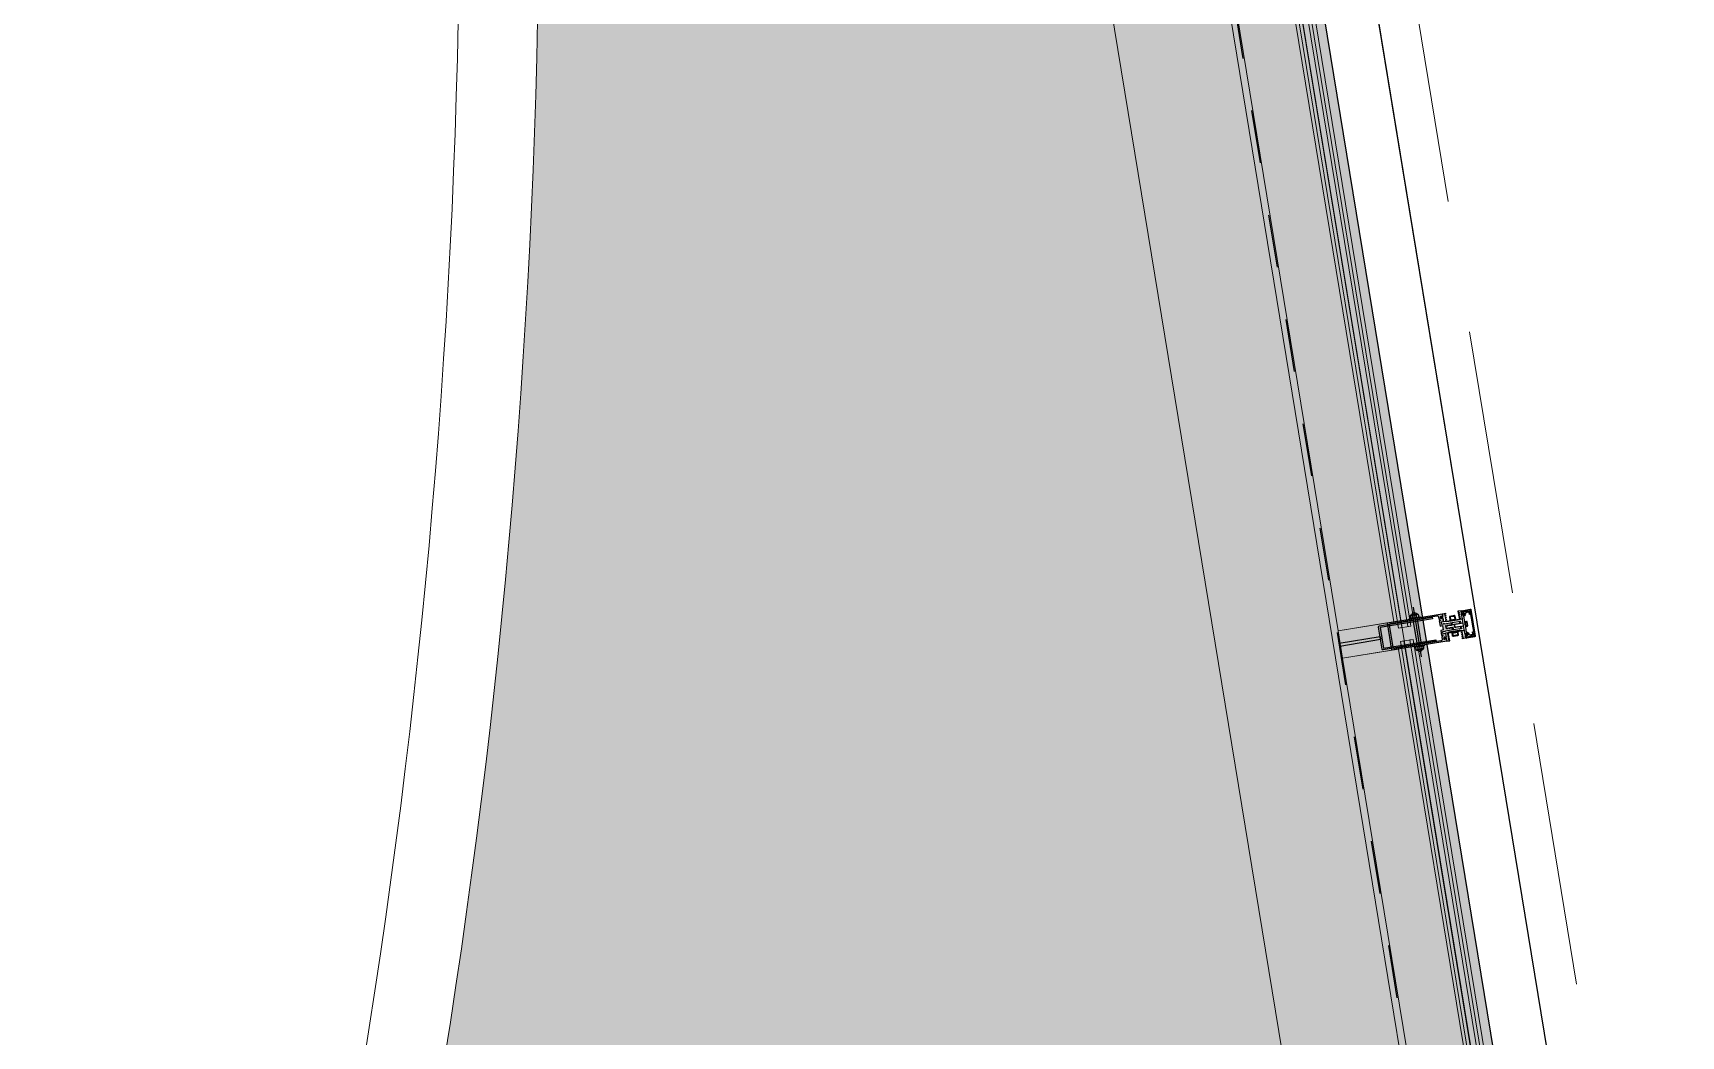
# Model space of a CAD drawing. Header units: metres. Extents: x 2 to 659295185, y -28 to 1124222152.
# Drawn here: x 655630.816 to 655633.931, y 1126447.028 to 1126448.925 of the extents above; entities that cross this region are included whole.
import ezdxf

# ---------------------------------------------------------------- set-up
doc = ezdxf.new("R2010")
doc.units = ezdxf.units.M
doc.header["$MEASUREMENT"] = 0
for name, pattern in [('CCSM_XREF ESTRUCTURA15$0$ACAD_ISO02W100', [15, 12, -3]), ('CCSM_XREF ESTRUCTURA15$0$ACAD_ISO08W100', [36, 24, -3, 6, -3]), ('CCSM_XREF ESTRUCTURA15$0$CENTER', [2, 1.25, -0.25, 0.25, -0.25]), ('CCSM_XREF ESTRUCTURA15$0$DASHED', [0.75, 0.5, -0.25]), ('DASHDOT', [1, 0.5, -0.25, 0, -0.25])]:
    doc.linetypes.add(name, pattern=pattern)
for name, color, linetype in [('CCSM_C1_CUERPO D.dwg 19-03-12$0$A-BROCAL', 8, 'CONTINUOUS'), ('CCSM_C1_CUERPO D.dwg 19-03-12$0$A-ESTRUCTURA DE FACHADA DE VIDRIO', 5, 'CONTINUOUS'), ('CCSM_C1_CUERPO D.dwg 19-03-12$0$A-VIDRIO', 135, 'CONTINUOUS'), ('CCSM_C1_CUERPO EL$0$A-AREAS COMERCIALES', 151, 'CONTINUOUS'), ('CCSM_XREF ESTRUCTURA15$0$1. ESTRUCTURA PROPUESTA', 3, 'CONTINUOUS'), ('CCSM_XREF ESTRUCTURA15$0$A-BROCAL', 8, 'CONTINUOUS'), ('CCSM_XREF ESTRUCTURA15$0$ALUMINIO', 26, 'CONTINUOUS'), ('CCSM_XREF ESTRUCTURA15$0$cl', 1, 'CCSM_XREF ESTRUCTURA15$0$CENTER'), ('CCSM_XREF ESTRUCTURA15$0$EJES', 3, 'CCSM_XREF ESTRUCTURA15$0$ACAD_ISO08W100'), ('CCSM_XREF ESTRUCTURA15$0$LAYER1', 1, 'CONTINUOUS'), ('CCSM_XREF ESTRUCTURA15$0$LAYER4', 5, 'CONTINUOUS'), ('CCSM_XREF ESTRUCTURA15$0$METALICO', 5, 'CONTINUOUS'), ('CCSM_XREF ESTRUCTURA15$0$PROYECCION DE TECHO', 212, 'CONTINUOUS'), ('CCSM_XREF ESTRUCTURA15$0$VARIOS', 20, 'CONTINUOUS')]:
    doc.layers.add(name, color=color, linetype=linetype)
doc.layers.add('CCSM_C1_CUERPO D.dwg 19-03-12$0$VEGETACIÓN', color=7, linetype='CONTINUOUS', true_color=0x428500)
doc.layers.add('LOCALES ASIGNADOS', color=41, linetype='DASHDOT', lineweight=0)
pattern_1 = [(329.308451238, (-1.74908, -4.25296), (0.0412171804, -0.54709132384), [0.05715, -0.62865]), (274.30845124, (-1.7491, -4.25296), (0.5485208358, 0.19704611346), [0.04572, -0.50292]), (19.75945124, (-1.74564, -4.29855), (0.5897357616, -0.35004758223), [0.04857, -0.53427]), (325.49265124, (-1.5987, -4.2283), (0.00707447526, -0.8229292713), [0.085725, -0.942975]), (15.94405124, (-1.5981, -4.2969), (0.8477022361, -0.58277140046), [0.072855, -0.801405]), (270.49245124, (-1.5987, -4.2283), (0.8477011195, -0.5827727124), [0.06858, -0.75438]), (300.308451238, (-1.62395, -4.30967), (-0.2291857787, -0.49847933902), [0.05715, -0.62865]), (245.30845124, (-1.62395, -4.30967), (0.57527698422, -0.09358776406), [0.04572, -0.50292]), (350.75985124, (-1.64305, -4.3512), (0.3460922171, -0.59206566832), [0.04857, -0.53427]), (316.808451238, (-1.74908, -4.25296), (0.251823560087, 0.031886379613), [0, -0.496824, 0, -0.51054, 0, -0.504825]), (286.808451238, (-1.74908, -4.25296), (0.32900826904, -0.149206878947), [0, -0.291084, 0, -0.485394, 0, -0.192405]), (246.808451238, (-1.77656, -4.08527), (0.048835163688, -0.40419522367), [0, -0.1905, 0, -0.59436, 0, -0.78867]), (236.808451238, (-1.7889, -4.01008), (0.14715442583, -0.426197633), [0, -0.24765, 0, -0.394716, 0, -0.56007])]

# ---------------------------------------------------------------- blocks, each defined once
blk = doc.blocks.new('CCSM_XREF ESTRUCTURA15$0$A$C1C286DAD')
at = {"layer": 'CCSM_XREF ESTRUCTURA15$0$ALUMINIO'}
h = blk.add_hatch(color=256, dxfattribs=at)
edge = h.paths.add_edge_path()
edge.add_line((13661.7, -3707), (13662.3, -3707.6))
edge.add_line((13662.3, -3707.6), (13661.8, -3708.2))
edge.add_line((13661.8, -3708.2), (13662.3, -3708.7))
edge.add_line((13662.3, -3708.7), (13661.8, -3709.2))
edge.add_line((13661.8, -3709.2), (13662.3, -3709.7))
edge.add_line((13662.3, -3709.7), (13661.8, -3710.2))
edge.add_line((13661.8, -3710.2), (13662.3, -3710.7))
edge.add_line((13662.3, -3710.7), (13661.8, -3711.2))
edge.add_line((13661.8, -3711.2), (13662.3, -3711.7))
edge.add_line((13662.3, -3711.7), (13661.8, -3712.2))
edge.add_line((13661.8, -3712.2), (13662.3, -3712.7))
edge.add_line((13662.3, -3712.7), (13661.8, -3713.3))
edge.add_line((13661.8, -3713.3), (13662.3, -3713.8))
edge.add_line((13662.3, -3713.8), (13661.8, -3714.3))
edge.add_line((13661.8, -3714.3), (13662.3, -3714.8))
edge.add_line((13662.3, -3714.8), (13661.8, -3715.3))
edge.add_line((13661.8, -3715.3), (13662.3, -3715.8))
edge.add_line((13662.3, -3715.8), (13661.8, -3716.3))
edge.add_line((13661.8, -3716.3), (13662.3, -3716.8))
edge.add_line((13662.3, -3716.8), (13661.8, -3717.3))
edge.add_line((13661.8, -3717.3), (13662.3, -3717.8))
edge.add_line((13662.3, -3717.8), (13661.8, -3718.3))
edge.add_line((13661.8, -3718.3), (13662.3, -3718.8))
edge.add_line((13662.3, -3718.8), (13661.8, -3719.3))
edge.add_line((13661.8, -3719.3), (13662.3, -3719.9))
edge.add_line((13662.3, -3719.9), (13661.6, -3720.5))
edge.add_line((13661.6, -3720.5), (13660.6, -3720.5))
edge.add_line((13660.6, -3720.5), (13660.6, -3718.2))
edge.add_line((13660.6, -3718.2), (13658.6, -3718.2))
edge.add_line((13658.6, -3718.2), (13658.6, -3720.5))
edge.add_line((13658.6, -3720.5), (13657.6, -3720.5))
edge.add_line((13657.6, -3720.5), (13657.6, -3705.5))
edge.add_line((13657.6, -3705.5), (13656.6, -3704.5))
edge.add_line((13656.6, -3704.5), (13657.6, -3703.5))
edge.add_line((13657.6, -3703.5), (13657.6, -3699.7))
edge.add_line((13657.6, -3699.7), (13653.8, -3699.7))
edge.add_line((13653.8, -3699.7), (13653.8, -3704.5))
edge.add_line((13653.8, -3704.5), (13646.3, -3704.5))
edge.add_line((13646.3, -3704.5), (13645.7, -3703.3))
edge.add_arc((13644.8, -3701.5), 2, 296.5651, 603.435)
edge.add_line((13643.9, -3703.3), (13643.3, -3704.5))
edge.add_line((13643.3, -3704.5), (13638.8, -3704.5))
edge.add_line((13638.8, -3704.5), (13638.8, -3599.5))
edge.add_line((13638.8, -3599.5), (13690.8, -3599.5))
edge.add_line((13690.8, -3599.5), (13690.8, -3704.5))
edge.add_line((13690.8, -3704.5), (13686.3, -3704.5))
edge.add_line((13686.3, -3704.5), (13685.7, -3703.3))
edge.add_arc((13684.8, -3701.5), 2, 296.5651, 603.435)
edge.add_line((13683.9, -3703.3), (13683.3, -3704.5))
edge.add_line((13683.3, -3704.5), (13675.8, -3704.5))
edge.add_line((13675.8, -3704.5), (13675.8, -3699.7))
edge.add_line((13675.8, -3699.7), (13672, -3699.7))
edge.add_line((13672, -3699.7), (13672, -3703.5))
edge.add_line((13672, -3703.5), (13673, -3704.5))
edge.add_line((13673, -3704.5), (13672, -3705.5))
edge.add_line((13672, -3705.5), (13672, -3720.5))
edge.add_line((13672, -3720.5), (13671, -3720.5))
edge.add_line((13671, -3720.5), (13671, -3718.2))
edge.add_line((13671, -3718.2), (13669, -3718.2))
edge.add_line((13669, -3718.2), (13669, -3720.5))
edge.add_line((13669, -3720.5), (13668.1, -3720.5))
edge.add_line((13668.1, -3720.5), (13667.4, -3719.9))
edge.add_line((13667.4, -3719.9), (13667.9, -3719.3))
edge.add_line((13667.9, -3719.3), (13667.4, -3718.8))
edge.add_line((13667.4, -3718.8), (13667.9, -3718.3))
edge.add_line((13667.9, -3718.3), (13667.4, -3717.8))
edge.add_line((13667.4, -3717.8), (13667.9, -3717.3))
edge.add_line((13667.9, -3717.3), (13667.4, -3716.8))
edge.add_line((13667.4, -3716.8), (13667.9, -3716.3))
edge.add_line((13667.9, -3716.3), (13667.4, -3715.8))
edge.add_line((13667.4, -3715.8), (13667.9, -3715.3))
edge.add_line((13667.9, -3715.3), (13667.4, -3714.8))
edge.add_line((13667.4, -3714.8), (13667.9, -3714.3))
edge.add_line((13667.9, -3714.3), (13667.4, -3713.8))
edge.add_line((13667.4, -3713.8), (13667.9, -3713.3))
edge.add_line((13667.9, -3713.3), (13667.4, -3712.7))
edge.add_line((13667.4, -3712.7), (13667.9, -3712.2))
edge.add_line((13667.9, -3712.2), (13667.4, -3711.7))
edge.add_line((13667.4, -3711.7), (13667.9, -3711.2))
edge.add_line((13667.9, -3711.2), (13667.4, -3710.7))
edge.add_line((13667.4, -3710.7), (13667.9, -3710.2))
edge.add_line((13667.9, -3710.2), (13667.4, -3709.7))
edge.add_line((13667.4, -3709.7), (13667.9, -3709.2))
edge.add_line((13667.9, -3709.2), (13667.4, -3708.7))
edge.add_line((13667.4, -3708.7), (13667.9, -3708.2))
edge.add_line((13667.9, -3708.2), (13667.4, -3707.6))
edge.add_line((13667.4, -3707.6), (13668, -3707))
edge.add_line((13668, -3707), (13661.7, -3707))
edge = h.paths.add_edge_path(flags=16)
edge.add_line((13688.8, -3605.5), (13688.8, -3693.7))
edge.add_arc((13685.8, -3693.7), 3, -90, 0, ccw=False)
edge.add_line((13685.8, -3696.7), (13682.8, -3696.7))
edge.add_line((13682.8, -3696.7), (13678.8, -3699.2))
edge.add_line((13678.8, -3699.2), (13678.8, -3696.7))
edge.add_line((13678.8, -3696.7), (13669, -3696.7))
edge.add_line((13669, -3696.7), (13669, -3701.5))
edge.add_line((13669, -3701.5), (13660.6, -3701.5))
edge.add_line((13660.6, -3701.5), (13660.6, -3696.7))
edge.add_line((13660.6, -3696.7), (13650.8, -3696.7))
edge.add_line((13650.8, -3696.7), (13650.8, -3699.2))
edge.add_line((13650.8, -3699.2), (13646.8, -3696.7))
edge.add_line((13646.8, -3696.7), (13643.8, -3696.7))
edge.add_arc((13643.8, -3693.7), 3, 180, 270, ccw=False)
edge.add_line((13640.8, -3693.7), (13640.8, -3605.5))
edge.add_arc((13643.8, -3605.5), 3, 90, 180, ccw=False)
edge.add_line((13643.8, -3602.5), (13685.8, -3602.5))
edge.add_arc((13685.8, -3605.5), 3, 0, 90, ccw=False)
h = blk.add_hatch(color=256, dxfattribs=at)
edge = h.paths.add_edge_path()
edge.add_arc((13688.9, -3756.8), 1.02, 270, 360)
edge.add_line((13689.9, -3756.8), (13689.9, -3744.6))
edge.add_line((13689.9, -3744.6), (13688.9, -3743.6))
edge.add_line((13688.9, -3743.6), (13690.7, -3741.8))
edge.add_line((13690.7, -3741.8), (13691, -3741.8))
edge.add_arc((13691, -3742.1), 0.3, 0, 90, ccw=False)
edge.add_line((13691.3, -3742.1), (13691.3, -3758.2))
edge.add_arc((13690.3, -3758.2), 1.02, -90, 0, ccw=False)
edge.add_line((13690.3, -3759.2), (13639.5, -3759.2))
edge.add_arc((13639.5, -3758.2), 1.02, 180, 270, ccw=False)
edge.add_line((13638.5, -3758.2), (13638.5, -3742.1))
edge.add_arc((13638.8, -3742.1), 0.3, 90, 180, ccw=False)
edge.add_line((13638.8, -3741.8), (13639.1, -3741.8))
edge.add_line((13639.1, -3741.8), (13640.9, -3743.6))
edge.add_line((13640.9, -3743.6), (13639.9, -3744.6))
edge.add_line((13639.9, -3744.6), (13639.9, -3756.8))
edge.add_arc((13640.9, -3756.8), 1.02, 180, 270)
edge.add_line((13640.9, -3757.8), (13688.9, -3757.8))
at = {"layer": 'CCSM_XREF ESTRUCTURA15$0$A-BROCAL', "elevation": -0.5}
for points in [[(-7240.3, 1793.3), (-6927.9, -3643.7), (-6901.2, -3667.1), (32631.6, -3667.2), (32657.6, -3643.9), (32971.9, 1807.7)], [(-7340.1, 1787.5), (-7025.4, -3691.3), (-7020, -3767.1), (32750.7, -3767.2), (32755.1, -3691), (33071.8, 1801.9)]]:
    blk.add_lwpolyline(points, dxfattribs=at)
at = {"layer": 'CCSM_XREF ESTRUCTURA15$0$ALUMINIO', "elevation": -0.5}
for points in [[(13661.7, -3707), (13662.3, -3707.6), (13661.8, -3708.2), (13662.3, -3708.7), (13661.8, -3709.2), (13662.3, -3709.7), (13661.8, -3710.2), (13662.3, -3710.7), (13661.8, -3711.2), (13662.3, -3711.7), (13661.8, -3712.2), (13662.3, -3712.7), (13661.8, -3713.3), (13662.3, -3713.8), (13661.8, -3714.3), (13662.3, -3714.8), (13661.8, -3715.3), (13662.3, -3715.8), (13661.8, -3716.3), (13662.3, -3716.8), (13661.8, -3717.3), (13662.3, -3717.8), (13661.8, -3718.3), (13662.3, -3718.8), (13661.8, -3719.3), (13662.3, -3719.9), (13661.6, -3720.5), (13660.6, -3720.5), (13660.6, -3718.2), (13658.6, -3718.2), (13658.6, -3720.5), (13657.6, -3720.5), (13657.6, -3705.5), (13656.6, -3704.5), (13657.6, -3703.5), (13657.6, -3699.7), (13653.8, -3699.7), (13653.8, -3704.5), (13646.3, -3704.5), (13645.7, -3703.3, 4.236068), (13643.9, -3703.3), (13643.3, -3704.5), (13638.8, -3704.5), (13638.8, -3599.5), (13690.8, -3599.5), (13690.8, -3704.5), (13686.3, -3704.5), (13685.7, -3703.3, 4.236068), (13683.9, -3703.3), (13683.3, -3704.5), (13675.8, -3704.5), (13675.8, -3699.7), (13672, -3699.7), (13672, -3703.5), (13673, -3704.5), (13672, -3705.5), (13672, -3720.5), (13671, -3720.5), (13671, -3718.2), (13669, -3718.2), (13669, -3720.5), (13668.1, -3720.5), (13667.4, -3719.9), (13667.9, -3719.3), (13667.4, -3718.8), (13667.9, -3718.3), (13667.4, -3717.8), (13667.9, -3717.3), (13667.4, -3716.8), (13667.9, -3716.3), (13667.4, -3715.8), (13667.9, -3715.3), (13667.4, -3714.8), (13667.9, -3714.3), (13667.4, -3713.8), (13667.9, -3713.3), (13667.4, -3712.7), (13667.9, -3712.2), (13667.4, -3711.7), (13667.9, -3711.2), (13667.4, -3710.7), (13667.9, -3710.2), (13667.4, -3709.7), (13667.9, -3709.2), (13667.4, -3708.7), (13667.9, -3708.2), (13667.4, -3707.6), (13668, -3707)], [(13688.8, -3605.5), (13688.8, -3693.7, -0.414214), (13685.8, -3696.7), (13682.8, -3696.7), (13678.8, -3699.2), (13678.8, -3696.7), (13669, -3696.7), (13669, -3701.5), (13660.6, -3701.5), (13660.6, -3696.7), (13650.8, -3696.7), (13650.8, -3699.2), (13646.8, -3696.7), (13643.8, -3696.7, -0.414214), (13640.8, -3693.7), (13640.8, -3605.5, -0.414214), (13643.8, -3602.5), (13685.8, -3602.5, -0.414214)], [(13688.9, -3757.8), (13688.9, -3757.8, 0.414214), (13689.9, -3756.8), (13689.9, -3744.6), (13688.9, -3743.6), (13690.7, -3741.8), (13691, -3741.8, -0.414214), (13691.3, -3742.1), (13691.3, -3758.2, -0.414214), (13690.3, -3759.2), (13639.5, -3759.2, -0.414214), (13638.5, -3758.2), (13638.5, -3742.1, -0.414214), (13638.8, -3741.8), (13639.1, -3741.8), (13640.9, -3743.6), (13639.9, -3744.6), (13639.9, -3756.8, 0.414214), (13640.9, -3757.8)], [(13681.8, -3740.6), (13683.1, -3741.9, 2.544495), (13686.3, -3741.9), (13687.6, -3740.6), (13688.8, -3740.6, -0.414214), (13689.8, -3741.7), (13689.8, -3742.6), (13688.8, -3743.6), (13689.8, -3744.7), (13687.6, -3755.8, -0.35857), (13685.7, -3757.4), (13681.7, -3757.4), (13681.7, -3755.4), (13685.7, -3755.4), (13685.7, -3747.9, -0.4818), (13680.3, -3743.6), (13665.9, -3743.6), (13664.8, -3742.6), (13663.8, -3743.6), (13649.4, -3743.6, -0.4818), (13644, -3747.9), (13644, -3755.4), (13648, -3755.4), (13648, -3757.4), (13644, -3757.4, -0.35857), (13642.1, -3755.8), (13639.9, -3744.7), (13640.9, -3743.6), (13639.9, -3742.6), (13639.9, -3741.7, -0.414214), (13640.9, -3740.6), (13642.1, -3740.6), (13643.4, -3741.9, 2.544495), (13646.6, -3741.9), (13647.8, -3740.6)]]:
    blk.add_lwpolyline(points, format="xyb", close=True, dxfattribs=at)
blk.add_lwpolyline([(13661.7, -3723), (13662.3, -3723.6), (13661.8, -3724.2), (13662.3, -3724.7), (13661.8, -3725.2), (13662.3, -3725.7), (13661.8, -3726.2), (13662.3, -3726.7), (13661.8, -3727.2), (13662.3, -3727.7), (13661.8, -3728.2), (13662.3, -3728.7), (13661.8, -3729.3), (13662.3, -3729.8), (13661.8, -3730.3), (13662.3, -3730.8), (13661.8, -3731.3), (13662.3, -3731.8), (13661.8, -3732.3), (13662.3, -3732.8), (13661.8, -3733.3), (13662.3, -3733.8), (13661.8, -3734.3), (13662.3, -3734.8), (13661.8, -3735.3), (13662.3, -3735.9), (13661.6, -3736.5), (13660.6, -3736.5), (13660.6, -3734.2), (13658.6, -3734.2), (13658.6, -3736.5), (13657.6, -3736.5), (13657.6, -3720.5), (13662.4, -3720.5), (13662.4, -3719.2), (13663, -3718.6), (13662.4, -3718), (13662.4, -3711.9), (13663, -3711.3), (13662.4, -3710.7), (13662.4, -3708), (13667.3, -3708), (13667.3, -3710.7), (13666.7, -3711.3), (13667.3, -3711.9), (13667.3, -3718), (13666.7, -3718.6), (13667.3, -3719.2), (13667.3, -3720.5), (13672, -3720.5), (13672, -3736.5), (13671, -3736.5), (13671, -3734.2), (13669, -3734.2), (13669, -3736.5), (13668.1, -3736.5), (13667.4, -3735.9), (13667.9, -3735.3), (13667.4, -3734.8), (13667.9, -3734.3), (13667.4, -3733.8), (13667.9, -3733.3), (13667.4, -3732.8), (13667.9, -3732.3), (13667.4, -3731.8), (13667.9, -3731.3), (13667.4, -3730.8), (13667.9, -3730.3), (13667.4, -3729.8), (13667.9, -3729.3), (13667.4, -3728.7), (13667.9, -3728.2), (13667.4, -3727.7), (13667.9, -3727.2), (13667.4, -3726.7), (13667.9, -3726.2), (13667.4, -3725.7), (13667.9, -3725.2), (13667.4, -3724.7), (13667.9, -3724.2), (13667.4, -3723.6), (13668, -3723)], close=True, dxfattribs=at)
at = {"layer": 'CCSM_XREF ESTRUCTURA15$0$cl'}
blk.add_line((10588.3, -3503.1, -0.5), (15143.3, -3503.1, -0.5), dxfattribs=at)
at = {"layer": 'CCSM_XREF ESTRUCTURA15$0$EJES'}
blk.add_line((13712.3, -3652, -0.5), (13617.4, -3652, -0.5), dxfattribs=at)
at = {"layer": 'CCSM_XREF ESTRUCTURA15$0$LAYER1', "elevation": -0.5}
for points in [[(13646.5, -3710.5), (13647, -3708.8), (13649.6, -3708.8), (13649.1, -3710.5), (13650.1, -3710.5), (13650.6, -3708.8), (13652.8, -3708.8), (13652.3, -3710.5), (13653.3, -3710.5), (13653.8, -3708.8), (13653.8, -3704.6), (13645.4, -3704.6), (13645.4, -3701.6), (13646.5, -3702.2), (13646.8, -3701.7), (13644.9, -3700.6), (13642.9, -3701.8), (13643.2, -3702.3), (13644.4, -3701.6), (13644.4, -3704.6), (13638.8, -3704.6), (13638.8, -3708.8), (13638.3, -3710.5), (13639.4, -3710.5), (13639.9, -3708.8), (13642.2, -3708.8), (13641.7, -3710.5), (13642.8, -3710.5), (13643.3, -3708.8), (13646, -3708.8), (13645.5, -3710.5)], [(13683.2, -3710.5), (13682.7, -3708.8), (13680.1, -3708.8), (13680.6, -3710.5), (13679.5, -3710.5), (13679, -3708.8), (13676.9, -3708.8), (13677.4, -3710.5), (13676.3, -3710.5), (13675.8, -3708.8), (13675.8, -3704.6), (13684.3, -3704.6), (13684.3, -3701.6), (13683.1, -3702.2), (13682.8, -3701.7), (13684.8, -3700.6), (13686.8, -3701.8), (13686.5, -3702.3), (13685.3, -3701.6), (13685.3, -3704.6), (13690.9, -3704.6), (13690.9, -3708.8), (13691.4, -3710.5), (13690.3, -3710.5), (13689.8, -3708.8), (13687.5, -3708.8), (13688, -3710.5), (13686.9, -3710.5), (13686.4, -3708.8), (13683.7, -3708.8), (13684.2, -3710.5)], [(13646.5, -3734.5), (13647, -3736.3), (13649.6, -3736.3), (13649.1, -3734.5), (13650.1, -3734.5), (13650.6, -3736.3), (13652.8, -3736.3), (13652.3, -3734.5), (13653.3, -3734.5), (13653.8, -3736.3), (13653.8, -3740.5), (13645.4, -3740.5), (13645.4, -3743.5), (13646.5, -3742.8), (13646.8, -3743.3), (13644.9, -3744.5), (13642.9, -3743.3), (13643.2, -3742.8), (13644.4, -3743.5), (13644.4, -3740.5), (13638.8, -3740.5), (13638.8, -3736.3), (13638.3, -3734.5), (13639.4, -3734.5), (13639.9, -3736.3), (13642.2, -3736.3), (13641.7, -3734.5), (13642.8, -3734.5), (13643.3, -3736.3), (13646, -3736.3), (13645.5, -3734.5)], [(13683.2, -3734.5), (13682.7, -3736.3), (13680.1, -3736.3), (13680.6, -3734.5), (13679.5, -3734.5), (13679, -3736.3), (13676.9, -3736.3), (13677.4, -3734.5), (13676.3, -3734.5), (13675.8, -3736.3), (13675.8, -3740.5), (13684.3, -3740.5), (13684.3, -3743.5), (13683.1, -3742.8), (13682.8, -3743.3), (13684.8, -3744.5), (13686.8, -3743.3), (13686.5, -3742.8), (13685.3, -3743.5), (13685.3, -3740.5), (13690.9, -3740.5), (13690.9, -3736.3), (13691.4, -3734.5), (13690.3, -3734.5), (13689.8, -3736.3), (13687.5, -3736.3), (13688, -3734.5), (13686.9, -3734.5), (13686.4, -3736.3), (13683.7, -3736.3), (13684.2, -3734.5)]]:
    blk.add_lwpolyline(points, close=True, dxfattribs=at)
at = {"layer": 'CCSM_XREF ESTRUCTURA15$0$LAYER4', "linetype": 'CCSM_XREF ESTRUCTURA15$0$ACAD_ISO02W100'}
for p, q in [((13662.4, -3747.5, -0.5), (13662.4, -3744.5, -0.5)), ((13667.2, -3747.5, -0.5), (13667.2, -3744.5, -0.5))]:
    blk.add_line(p, q, dxfattribs=at)
at = {"layer": 'CCSM_XREF ESTRUCTURA15$0$LAYER4', "elevation": -0.5}
blk.add_lwpolyline([(13667.3, -3740.6), (13667.3, -3732.8), (13667.8, -3732.3), (13667.3, -3731.8), (13667.8, -3731.3), (13667.3, -3730.8), (13667.8, -3730.3), (13667.3, -3729.7), (13667.8, -3729.2), (13667.3, -3728.7), (13667.8, -3728.2), (13667.3, -3727.7), (13667.7, -3727.2), (13667.2, -3726.7), (13667.7, -3726.2), (13667.2, -3725.7), (13667.7, -3725.2), (13667.2, -3724.7), (13667.7, -3724.2), (13667.2, -3723.7), (13662.5, -3723.7), (13662.5, -3723.7), (13661.9, -3724.2), (13662.5, -3724.7), (13661.9, -3725.2), (13662.5, -3725.7), (13661.9, -3726.2), (13662.5, -3726.7), (13661.9, -3727.2), (13662.4, -3727.7), (13661.9, -3728.2), (13662.4, -3728.7), (13661.9, -3729.2), (13662.4, -3729.7), (13661.9, -3730.3), (13662.4, -3730.8), (13661.9, -3731.3), (13662.4, -3731.8), (13661.9, -3732.3), (13662.4, -3732.8), (13662.4, -3740.6)], dxfattribs=at)
at = {"layer": 'CCSM_XREF ESTRUCTURA15$0$LAYER4', "linetype": 'CCSM_XREF ESTRUCTURA15$0$ACAD_ISO02W100', "elevation": -0.5}
for points in [[(13670.8, -3743.6), (13658.8, -3743.6), (13658.8, -3744.5), (13670.8, -3744.5)], [(13669.3, -3744.5), (13660.3, -3744.5), (13660.3, -3747.8), (13661.2, -3748.7), (13668.4, -3748.7), (13669.3, -3747.8)]]:
    blk.add_lwpolyline(points, close=True, dxfattribs=at)
at = {"layer": 'CCSM_XREF ESTRUCTURA15$0$LAYER4', "linetype": 'CCSM_XREF ESTRUCTURA15$0$ACAD_ISO02W100'}
for centre, radius, start, end in [((13661.4, -3747.4, -0.5), 1.06, 187.2765, 352.7236), ((13664.8, -3744.9, -0.5), 3.58, 227.8677, 312.1323), ((13664.8, -3744.9, -0.5), 3.58, 227.8677, 312.1323), ((13668.3, -3747.4, -0.5), 1.06, 187.2765, 352.7236)]:
    blk.add_arc(centre, radius, start, end, dxfattribs=at)
at = {"layer": 'CCSM_XREF ESTRUCTURA15$0$METALICO'}
for p, q in [((13637.3, -3648, -0.5), (13633.3, -3648, -0.5)), ((13637.3, -3656.1, -0.5), (13633.3, -3656.1, -0.5)), ((13688.8, -3648, -0.5), (13640.8, -3648, -0.5)), ((13688.8, -3656, -0.5), (13640.8, -3656, -0.5)), ((13692.4, -3648, -0.5), (13696.4, -3648, -0.5)), ((13692.4, -3656.1, -0.5), (13696.4, -3656.1, -0.5))]:
    blk.add_line(p, q, dxfattribs=at)
at = {"layer": 'CCSM_XREF ESTRUCTURA15$0$METALICO', "elevation": -0.5}
for points in [[(13661.8, -3503.2), (13667.8, -3503.2), (13667.8, -3581.5), (13661.8, -3581.5)], [(13637.3, -3662.2), (13638.8, -3662.2), (13638.8, -3641.9), (13637.3, -3641.9)], [(13692.4, -3662.2), (13690.8, -3662.2), (13690.8, -3641.9), (13692.4, -3641.9)]]:
    blk.add_lwpolyline(points, close=True, dxfattribs=at)
for points in [[(13644.8, -3584.5), (13644.8, -3684.6), (13641.8, -3684.6), (13641.8, -3583.5, -0.414214), (13643.8, -3581.5), (13685.8, -3581.5, -0.414214), (13687.8, -3583.5), (13687.8, -3684.6), (13684.8, -3684.6), (13684.8, -3584.5)], [(13652.1, -3728), (13647.1, -3728, -0.414214), (13645.6, -3726.5), (13645.6, -3718.5, -0.414214), (13647.1, -3717), (13652.1, -3717, -0.414214), (13653.6, -3718.5), (13653.6, -3726.5, -0.414214)], [(13652.1, -3726.8), (13647.1, -3726.8, -0.414214), (13646.8, -3726.5), (13646.8, -3718.5, -0.414214), (13647.1, -3718.2), (13652.1, -3718.2, -0.414214), (13652.4, -3718.5), (13652.4, -3726.5, -0.414214)], [(13677.5, -3728), (13682.5, -3728, 0.414214), (13684, -3726.5), (13684, -3718.5, 0.414214), (13682.5, -3717), (13677.5, -3717, 0.414214), (13676, -3718.5), (13676, -3726.5, 0.414214)], [(13677.5, -3726.8), (13682.5, -3726.8, 0.414214), (13682.8, -3726.5), (13682.8, -3718.5, 0.414214), (13682.5, -3718.2), (13677.5, -3718.2, 0.414214), (13677.2, -3718.5), (13677.2, -3726.5, 0.414214)]]:
    blk.add_lwpolyline(points, format="xyb", close=True, dxfattribs=at)
for points in [[(13637.3, -3644.4), (13632.5, -3644.4), (13631.2, -3645.9), (13631.2, -3658.2), (13632.5, -3659.6), (13637.3, -3659.6)], [(13692.4, -3644.4), (13697.2, -3644.4), (13698.5, -3645.9), (13698.5, -3658.2), (13697.2, -3659.6), (13692.4, -3659.6)]]:
    blk.add_lwpolyline(points, dxfattribs=at)
for points in [[(13633.3, -3644.4, 0.97177), (13633.3, -3648, 0.375), (13633.3, -3656.1, 0.97177), (13633.3, -3659.6, 0.97177)], [(13696.4, -3644.4, -0.97177), (13696.4, -3648, -0.375), (13696.4, -3656.1, -0.97177), (13696.4, -3659.6, -0.97177)]]:
    blk.add_lwpolyline(points, format="xyb", dxfattribs=at)
at = {"layer": 'CCSM_XREF ESTRUCTURA15$0$METALICO'}
for centre, start, end in [((13634.8, -3652, -0.5), 124.6703, 235.3297), ((13694.9, -3652, -0.5), 304.6703, 55.3297)]:
    blk.add_arc(centre, 6.4, start, end, dxfattribs=at)
at = {"layer": 'CCSM_XREF ESTRUCTURA15$0$VARIOS', "elevation": -0.5}
for points in [[(13655.1, -3710.5), (13653.6, -3710.5), (13653.6, -3734.5), (13655.1, -3734.5)], [(13674.5, -3710.5), (13676, -3710.5), (13676, -3734.5), (13674.5, -3734.5)]]:
    blk.add_lwpolyline(points, close=True, dxfattribs=at)

msp = doc.modelspace()

# ---------------------------------------------------------------- hatches: boundary and pattern name
at = {"layer": 'CCSM_C1_CUERPO D.dwg 19-03-12$0$VEGETACIÓN', "lineweight": 5}
h = msp.add_hatch(dxfattribs=at)
h.set_pattern_fill('AR-CONC', color=256, scale=0.003, style=0)
h.set_pattern_definition(pattern_1)
edge = h.paths.add_edge_path()
edge.add_line((655631.3766, 1126426.2662), (655636.7773, 1126427.4745))
edge.add_line((655636.7773, 1126427.4745), (655630.3748, 1126466.5361))
edge.add_line((655630.3748, 1126466.5361), (655624.8693, 1126465.9567))
edge.add_line((655624.8693, 1126465.9567), (655624.9113, 1126465.7006))
edge.add_line((655624.9113, 1126465.7006), (655624.8126, 1126465.6844))
edge.add_line((655624.8126, 1126465.6844), (655625.889, 1126459.1177))
edge.add_line((655625.889, 1126459.1177), (655626.4796, 1126459.2146))
edge.add_line((655626.4796, 1126459.2146), (655626.7999, 1126457.2365))
edge.add_line((655626.7999, 1126457.2365), (655626.2432, 1126457.1491))
edge.add_line((655626.2432, 1126457.1491), (655626.2521, 1126457.0651))
edge.add_arc((655622.7715, 1126448.7623), 9.0029, 1.64019, 67.2566, ccw=False)
edge.add_arc((655617.5094, 1126449.2351), 14.263, 323.00991, 359.13576, ccw=False)
edge.add_arc((655533.9247, 1126331.6339), 144.5887, 47.020585, 48.937825, ccw=False)
edge.add_arc((655629.9883, 1126435.569), 3.1137, -13.4544, 36.3556, ccw=False)
edge.add_arc((655630.6285, 1126435.623), 2.5117, 279.0348, 341.9454, ccw=False)
edge.add_line((655631.0229, 1126433.1424), (655630.1706, 1126433.0027))
edge.add_line((655630.1706, 1126433.0027), (655631.2409, 1126426.4732))
edge.add_line((655631.2409, 1126426.4732), (655631.3393, 1126426.4936))
edge.add_line((655631.3393, 1126426.4936), (655631.3766, 1126426.2662))
h = msp.add_hatch(dxfattribs=at)
h.set_pattern_fill('AR-CONC', color=256, scale=0.003, style=0)
h.set_pattern_definition(pattern_1)
edge = h.paths.add_edge_path()
edge.add_line((655631.3766, 1126426.2662), (655636.7773, 1126427.4745))
edge.add_line((655636.7773, 1126427.4745), (655630.3748, 1126466.5361))
edge.add_line((655630.3748, 1126466.5361), (655624.8693, 1126465.9567))
edge.add_line((655624.8693, 1126465.9567), (655624.9113, 1126465.7006))
edge.add_line((655624.9113, 1126465.7006), (655624.8126, 1126465.6844))
edge.add_line((655624.8126, 1126465.6844), (655625.889, 1126459.1177))
edge.add_line((655625.889, 1126459.1177), (655626.4796, 1126459.2146))
edge.add_line((655626.4796, 1126459.2146), (655626.7999, 1126457.2365))
edge.add_line((655626.7999, 1126457.2365), (655626.2432, 1126457.1491))
edge.add_line((655626.2432, 1126457.1491), (655626.2521, 1126457.0651))
edge.add_arc((655622.7715, 1126448.7623), 9.0029, 1.64019, 67.2566, ccw=False)
edge.add_arc((655617.5094, 1126449.2351), 14.263, 323.00991, 359.13576, ccw=False)
edge.add_arc((655533.9247, 1126331.6339), 144.5887, 47.020585, 48.937825, ccw=False)
edge.add_arc((655629.9883, 1126435.569), 3.1137, -13.4544, 36.3556, ccw=False)
edge.add_arc((655630.6285, 1126435.623), 2.5117, 279.0348, 341.9454, ccw=False)
edge.add_line((655631.0229, 1126433.1424), (655630.1706, 1126433.0027))
edge.add_line((655630.1706, 1126433.0027), (655631.2409, 1126426.4732))
edge.add_line((655631.2409, 1126426.4732), (655631.3393, 1126426.4936))
edge.add_line((655631.3393, 1126426.4936), (655631.3766, 1126426.2662))
at = {"layer": 'LOCALES ASIGNADOS'}
h = msp.add_hatch(color=256, dxfattribs=at)
edge = h.paths.add_edge_path()
edge.add_arc((219491.1056, 1054914.3756), 441878.9229, 9.308049718, 9.309563548, ccw=False)
edge.add_line((655551.8097, 1126384.9626), (655564.5398, 1126387.0492))
edge.add_line((655564.5398, 1126387.0492), (655562.5867, 1126398.9652))
edge.add_line((655562.5867, 1126398.9652), (655552.3922, 1126397.2942))
edge.add_line((655552.3922, 1126397.2942), (655552.4569, 1126396.8995))
edge.add_line((655552.4569, 1126396.8995), (655549.9212, 1126396.4839))

# ---------------------------------------------------------------- linework, layer by layer
at = {"layer": 'CCSM_C1_CUERPO D.dwg 19-03-12$0$A-BROCAL', "lineweight": 5, "elevation": -0.0005}
msp.add_lwpolyline([(655624.8608, 1126466.0564), (655630.4582, 1126466.6454), (655636.8912, 1126427.3975), (655631.3987, 1126426.1687), (655631.3769, 1126426.2663), (655636.7773, 1126427.4745), (655630.3748, 1126466.5361), (655624.8713, 1126465.9569), (655624.8608, 1126466.0564)], dxfattribs=at)
msp.add_lwpolyline([(655624.8608, 1126466.0564), (655630.4582, 1126466.6454), (655636.8912, 1126427.3975), (655631.3987, 1126426.1687), (655631.3769, 1126426.2663), (655636.7773, 1126427.4745), (655630.3748, 1126466.5361), (655624.8713, 1126465.9569), (655624.8608, 1126466.0564)], dxfattribs=at)
at = {"layer": 'CCSM_C1_CUERPO D.dwg 19-03-12$0$A-ESTRUCTURA DE FACHADA DE VIDRIO', "color": 6, "lineweight": 5, "elevation": -0.0005}
for points in [[(655633.3455, 1126427.1445), (655631.2016, 1126426.6657), (655631.2373, 1126426.4482), (655636.5731, 1126427.6401), (655630.2341, 1126466.314), (655624.797, 1126465.74), (655624.8327, 1126465.5226), (655627.0173, 1126465.7532)], [(655632.816, 1126449.2022), (655633.5572, 1126444.6797)]]:
    msp.add_lwpolyline(points, dxfattribs=at)
at = {"layer": 'CCSM_C1_CUERPO D.dwg 19-03-12$0$A-ESTRUCTURA DE FACHADA DE VIDRIO', "lineweight": 5, "elevation": -0.0005}
for points in [[(655633.0326, 1126449.3209), (655633.2828, 1126447.7943), (655633.3884, 1126447.8116), (655633.1382, 1126449.3382)], [(655633.4424, 1126447.8205), (655633.1922, 1126449.347), (655633.175, 1126449.3442), (655633.4252, 1126447.8177)], [(655633.7012, 1126446.2416), (655633.4508, 1126447.769), (655633.4337, 1126447.7662), (655633.684, 1126446.2388)], [(655633.2912, 1126447.7428), (655633.5416, 1126446.2154), (655633.6472, 1126446.2328), (655633.3969, 1126447.7601)]]:
    msp.add_lwpolyline(points, close=True, dxfattribs=at)
at = {"layer": 'CCSM_C1_CUERPO D.dwg 19-03-12$0$A-ESTRUCTURA DE FACHADA DE VIDRIO', "color": 4, "lineweight": 5, "elevation": -0.0005}
msp.add_lwpolyline([(655633.4031, 1126447.7612), (655633.2912, 1126447.7428), (655633.2828, 1126447.7943), (655633.3946, 1126447.8126), (655633.3968, 1126447.7995), (655633.4205, 1126447.8034), (655633.4183, 1126447.8165), (655633.4424, 1126447.8205), (655633.4508, 1126447.769), (655633.4268, 1126447.765), (655633.4246, 1126447.7782), (655633.4009, 1126447.7743), (655633.4031, 1126447.7612)], dxfattribs=at)
at = {"layer": 'CCSM_C1_CUERPO D.dwg 19-03-12$0$A-VIDRIO', "lineweight": 5, "elevation": -0.0005}
for points in [[(655633.1423, 1126449.3523), (655633.3968, 1126447.7995), (655633.403, 1126447.8005), (655633.1485, 1126449.3534)], [(655633.1597, 1126449.3552), (655633.4143, 1126447.8024), (655633.4205, 1126447.8034), (655633.166, 1126449.3562)], [(655633.4009, 1126447.7743), (655633.6556, 1126446.2207), (655633.6618, 1126446.2217), (655633.4071, 1126447.7753)], [(655633.4184, 1126447.7772), (655633.673, 1126446.2235), (655633.6793, 1126446.2245), (655633.4246, 1126447.7782)]]:
    msp.add_lwpolyline(points, close=True, dxfattribs=at)
at = {"layer": 'CCSM_C1_CUERPO D.dwg 19-03-12$0$VEGETACIÓN', "color": 7, "lineweight": 5}
for points in [[(655626.2521, 1126457.0651, -0.294394), (655631.7707, 1126449.02), (655631.7707, 1126449.02), (655631.7707, 1126449.02, -0.158947), (655628.9018, 1126440.6534, -0.008366), (655632.4959, 1126437.4148, -0.220825), (655633.0166, 1126434.8445, 1.010454), (655633.0166, 1126434.8445, -0.094884), (655633.0166, 1126434.8445, 0.173796), (655633.0166, 1126434.8445, 0.284516), (655633.0166, 1126434.8445, 3.152152), (655633.0166, 1126434.8445, -0.281608), (655631.0229, 1126433.1424), (655630.1706, 1126433.0027), (655631.2409, 1126426.4732), (655631.3393, 1126426.4936), (655631.3766, 1126426.2662), (655636.7773, 1126427.4745), (655630.3748, 1126466.5361)], [(655626.0971, 1126457.1045), (655626.1123, 1126456.9606, -0.29701), (655631.6207, 1126449.0189, -0.161426), (655628.6973, 1126440.6325, -0.008584), (655632.3833, 1126437.3147, -0.219067), (655632.8721, 1126434.8853, -0.280962), (655630.999, 1126433.2905), (655630.732, 1126433.2467)]]:
    msp.add_lwpolyline(points, format="xyb", dxfattribs=at)
at = {"layer": 'CCSM_C1_CUERPO EL$0$A-AREAS COMERCIALES', "lineweight": 5}
msp.add_lwpolyline([(655631.6499, 1126424.5986), (655631.4088, 1126426.07), (655631.3663, 1126426.3288), (655636.7266, 1126427.5295), (655630.344, 1126466.4655), (655625.5798, 1126465.9653), (655624.6464, 1126465.8634), (655624.6464, 1126465.8634), (655624.6189, 1126466.0315), (655622.0671, 1126481.5995), (655619.2909, 1126481.1444), (655619.3314, 1126480.8977), (655619.3435, 1126480.8237), (655610.2153, 1126479.3275), (655609.2594, 1126485.1588), (655611.6493, 1126485.5505), (655610.5833, 1126492.0533), (655598.7999, 1126490.1217), (655601.1572, 1126475.7399), (655538.5815, 1126465.4833)], dxfattribs=at)
at = {"layer": 'CCSM_XREF ESTRUCTURA15$0$PROYECCION DE TECHO', "color": 8, "linetype": 'CCSM_XREF ESTRUCTURA15$0$DASHED', "lineweight": 5}
msp.add_lwpolyline([(655631.7932, 1126423.6207, 0.001609), (655637.3729, 1126424.9224), (655630.1245, 1126469.1447, 0.001671), (655624.2019, 1126468.5753)], format="xyb", dxfattribs=at)

# ---------------------------------------------------------------- block references
at = {"layer": 'CCSM_XREF ESTRUCTURA15$0$1. ESTRUCTURA PROPUESTA', "color": 7, "lineweight": 5, "xscale": 0.001000000079593323, "yscale": 0.001000000079593323, "zscale": 0.001000000079593323, "rotation": 99.30844632904031}
msp.add_blockref('CCSM_XREF ESTRUCTURA15$0$A$C1C286DAD', (655632.0385, 1126433.7166, -0.0005), dxfattribs=at)

doc.saveas('drawing.dxf')
